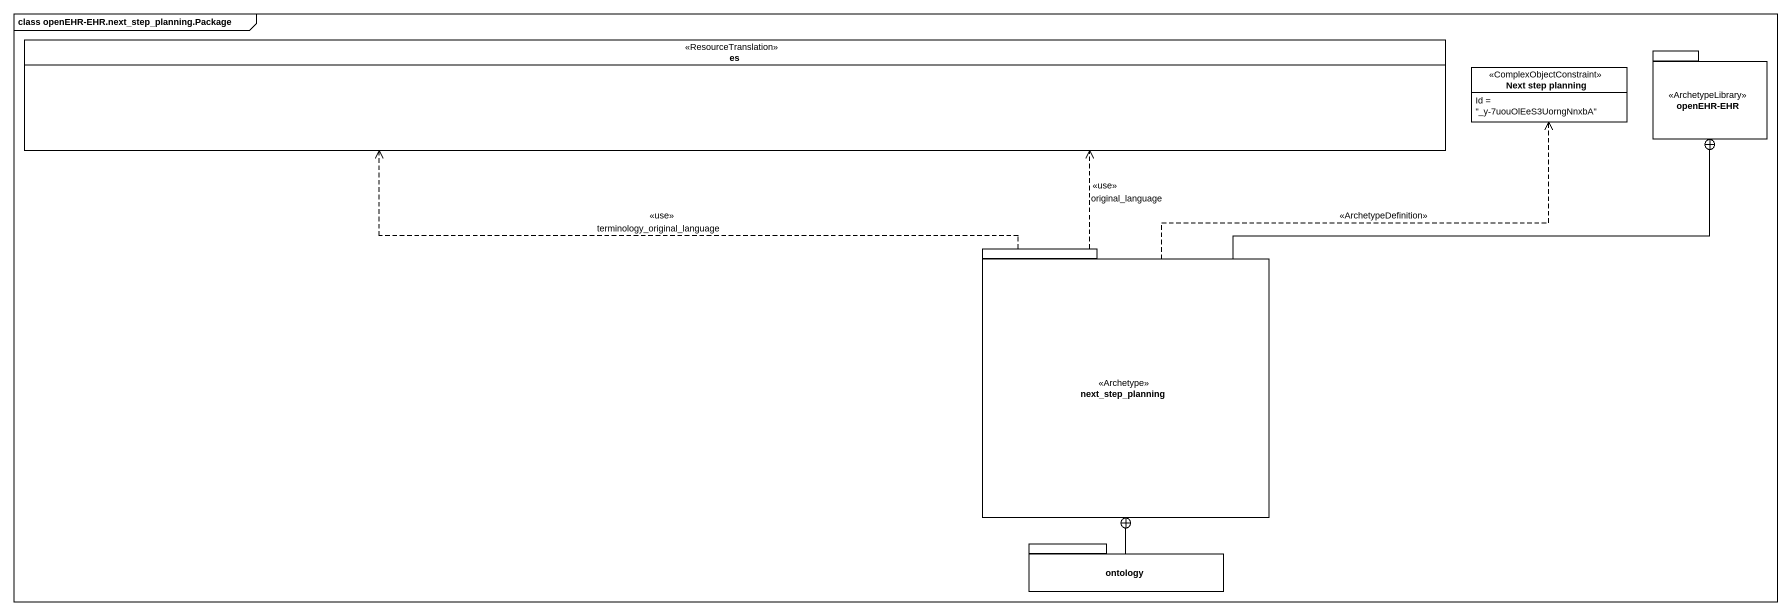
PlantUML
@startuml
mainframe class openEHR-EHR.next_step_planning.Package
hide circle
hide empty members
enum es <<ResourceTranslation>>
class "Next step planning" as Next_step_planning <<ComplexObjectConstraint>> {
  Id = "_y-7uouOlEeS3UorngNnxbA"
}
package "openEHR-EHR" as openEHR_EHR <<ArchetypeLibrary>> {
}
package next_step_planning <<Archetype>> {
}
package ontology {
}
next_step_planning .up.> es : <<use>>\nterminology_original_language
next_step_planning .up.> es : <<use>>\noriginal_language
next_step_planning .up.> Next_step_planning : <<ArchetypeDefinition>>
next_step_planning -right-+ openEHR_EHR
ontology -up-+ next_step_planning
@enduml
